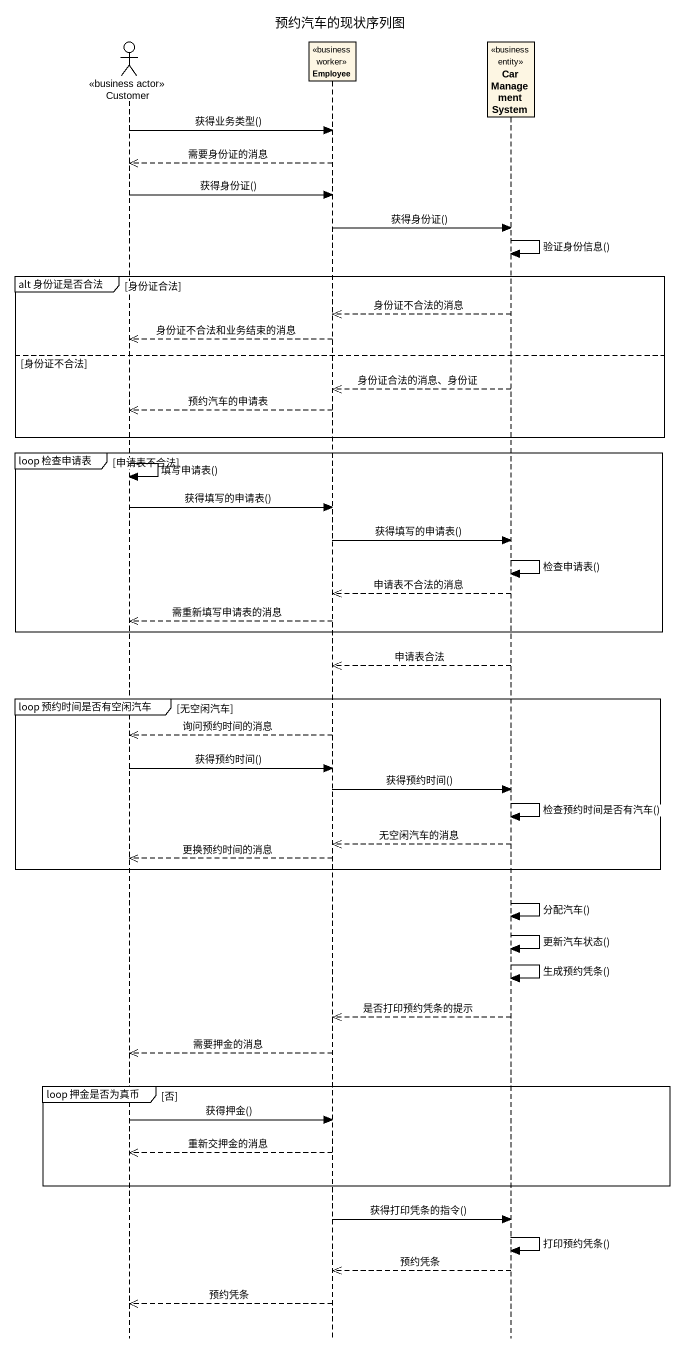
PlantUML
@startuml
title 预约汽车的现状序列图
hide footbox
actor Customer <<business actor>>
participant Employee <<business worker>>
participant CarManagementSystem <<business entity>>

Customer -> Employee : 获得业务类型()
Employee -->> Customer : 需要身份证的消息
Customer -> Employee : 获得身份证()
Employee -> CarManagementSystem : 获得身份证()
CarManagementSystem -> CarManagementSystem : 验证身份信息()
group alt 身份证是否合法 [身份证合法]
  CarManagementSystem -->> Employee : 身份证不合法的消息
  Employee -->> Customer : 身份证不合法和业务结束的消息
else 身份证不合法
  CarManagementSystem -->> Employee : 身份证合法的消息、身份证
  Employee -->> Customer : 预约汽车的申请表
end
group loop 检查申请表 [申请表不合法]
  Customer -> Customer : 填写申请表()
  Customer -> Employee : 获得填写的申请表()
  Employee -> CarManagementSystem : 获得填写的申请表()
  CarManagementSystem -> CarManagementSystem : 检查申请表()
  CarManagementSystem -->> Employee : 申请表不合法的消息
  Employee -->> Customer : 需重新填写申请表的消息
end
CarManagementSystem -->> Employee : 申请表合法
group loop 预约时间是否有空闲汽车 [无空闲汽车]
  Employee -->> Customer : 询问预约时间的消息
  Customer -> Employee : 获得预约时间()
  Employee -> CarManagementSystem : 获得预约时间()
  CarManagementSystem -> CarManagementSystem : 检查预约时间是否有汽车()
  CarManagementSystem -->> Employee : 无空闲汽车的消息
  Employee -->> Customer : 更换预约时间的消息
end
CarManagementSystem -> CarManagementSystem : 分配汽车()
CarManagementSystem -> CarManagementSystem : 更新汽车状态()
CarManagementSystem -> CarManagementSystem : 生成预约凭条()
CarManagementSystem -->> Employee : 是否打印预约凭条的提示
Employee -->> Customer : 需要押金的消息
group loop 押金是否为真币 [否]
  Customer -> Employee : 获得押金()
  Employee -->> Customer : 重新交押金的消息
end
Employee -> CarManagementSystem : 获得打印凭条的指令()
CarManagementSystem -> CarManagementSystem : 打印预约凭条()
CarManagementSystem -->> Employee : 预约凭条
Employee -->> Customer : 预约凭条
@enduml
